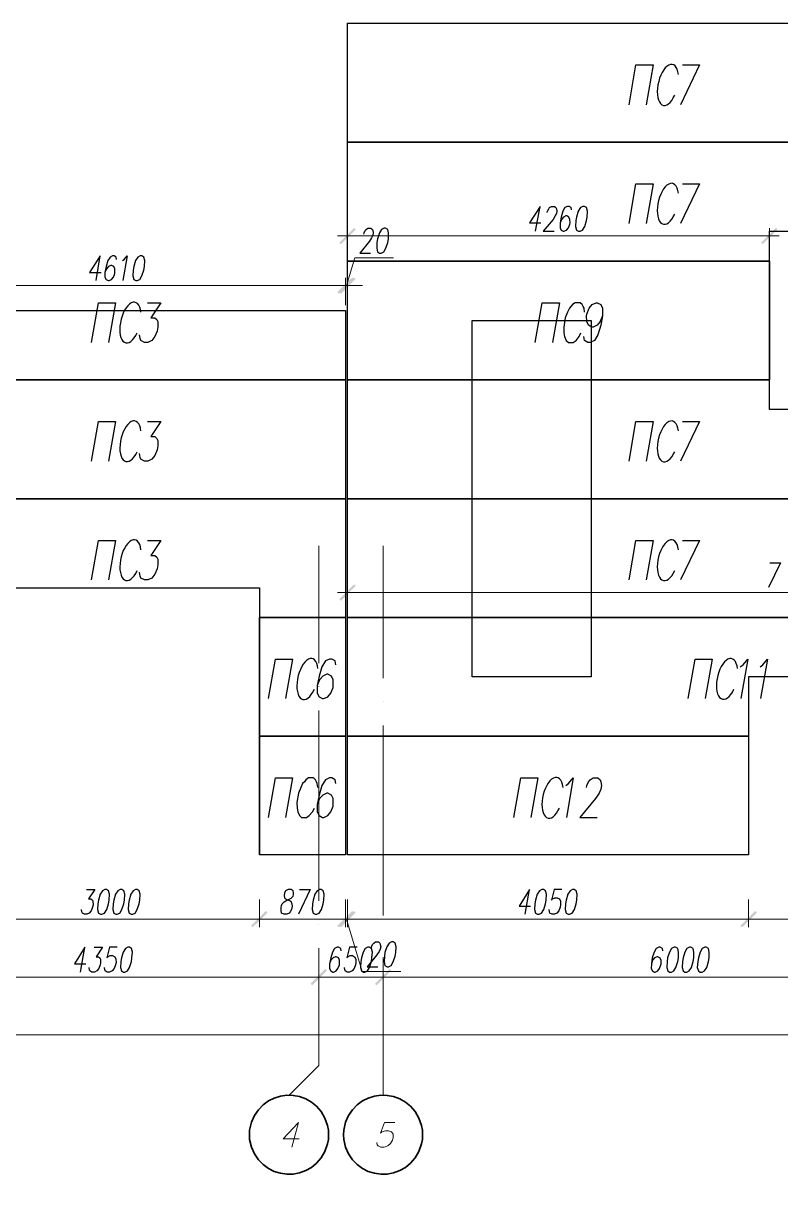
# Model space of a CAD drawing. Header units: millimetres. Extents: x 148937 to 2048786, y 870 to 351006.
# Drawn here: x 521754 to 529402, y 330810 to 342560 of the extents above; entities that cross this region are included whole.
import ezdxf

# ---------------------------------------------------------------- set-up
doc = ezdxf.new("R2010")
doc.units = ezdxf.units.MM
doc.layers.add('PDF _Геометрия', color=7, linetype='Continuous')
doc.layers.add('PDF _Сплошная заливка', color=7, linetype='Continuous', true_color=0x007eff)

msp = doc.modelspace()

# ---------------------------------------------------------------- linework, layer by layer
at = {"layer": 'PDF _Геометрия', "color": 152, "lineweight": 30, "true_color": 0x2776bb}
for points in [[(531378.49961, 342559.59499), (531378.49961, 341358.73566), (525028.33845, 341358.73566), (525028.33845, 342559.59499)], [(529288.27387, 338658.41512), (529288.27387, 340458.62991), (530486.98493, 340458.62991), (530486.98493, 338658.41512)], [(529288.27387, 340157.87785), (529288.27387, 338959.16679), (525028.33821, 338959.16679), (525028.33821, 340157.87785)], [(525006.85543, 339659.48899), (525006.85543, 338959.16679), (520398.90709, 338959.16679), (520398.90709, 339659.48899)], [(525006.85543, 338959.16761), (525006.85543, 337758.30829), (520398.90709, 337758.30829), (520398.90709, 338959.16761)], [(531378.49961, 337758.3068), (531378.49961, 336559.59574), (525028.33845, 336559.59574), (525028.33845, 337758.3068)], [(525006.85543, 336559.59656), (525006.85543, 335358.73723), (524138.97143, 335358.73723), (524138.97143, 336559.59656)], [(525006.85543, 335358.73793), (525006.85543, 334160.02687), (524138.97143, 334160.02687), (524138.97143, 335358.73793)], [(529077.74738, 335358.73793), (529077.74738, 334160.02687), (525028.33821, 334160.02687), (525028.33821, 335358.73793)]]:
    msp.add_lwpolyline(points, close=True, dxfattribs=at)
at = {"layer": 'PDF _Геометрия', "lineweight": 25}
for points in [[(527870.44445, 341736.82584), (527939.18774, 342138.54442), (528113.19418, 342138.54442), (528042.30267, 341736.82584)], [(528409.64952, 342138.54337), (528583.65597, 342138.54337), (528390.31547, 341736.82479)], [(527870.44445, 340538.11329), (527939.18774, 340937.68364), (528113.19418, 340937.68364), (528042.30267, 340538.11329)], [(528409.64952, 340937.68486), (528583.65597, 340937.68486), (528390.31547, 340538.11451)], [(526927.37188, 340460.77665), (526972.48466, 340709.97107), (526865.07327, 340544.55753), (526981.07757, 340544.55753)], [(527045.5258, 340649.82095), (527047.67403, 340662.71032), (527060.56339, 340686.34082), (527069.1563, 340699.23019), (527088.49035, 340709.97133), (527118.56554, 340709.97133), (527131.45491, 340699.23019), (527137.89959, 340686.34082), (527142.19605, 340662.71032), (527137.89959, 340639.07981), (527125.01022, 340615.44931), (527103.52795, 340578.92944), (527004.70947, 340460.77691), (527114.26908, 340460.77691)], [(527290.42253, 340675.60082), (527286.12608, 340699.23133), (527264.6438, 340709.97246), (527249.60621, 340709.97246), (527223.82747, 340699.23133), (527202.3452, 340662.71145), (527185.15938, 340602.56108), (527174.41824, 340544.55893), (527174.41824, 340495.14969), (527185.15938, 340471.51919), (527206.64165, 340460.77805), (527213.08634, 340460.77805), (527238.86507, 340471.51919), (527258.19912, 340495.14969), (527273.23671, 340531.66956), (527275.38494, 340544.55893), (527273.23671, 340578.93057), (527262.49557, 340602.56108), (527241.0133, 340615.45045), (527232.42039, 340615.45045), (527208.78988, 340602.56108), (527187.3076, 340578.93057), (527174.41824, 340544.55893)], [(525193.75456, 340430.7019), (525195.90279, 340443.59127), (525206.64393, 340467.22177), (525217.38506, 340477.96291), (525234.57089, 340490.85228), (525264.64607, 340490.85228), (525279.68367, 340477.96291), (525283.98012, 340467.22177), (525288.27658, 340443.59127), (525283.98012, 340419.96076), (525271.09076, 340394.18203), (525249.60848, 340359.81039), (525152.93823, 340239.50963), (525260.34962, 340239.50963)], [(522489.13272, 339960.24029), (522532.09728, 340209.43471), (522424.68589, 340044.02117), (522540.69019, 340044.02117)], [(522695.36468, 340175.06446), (522693.21645, 340198.69497), (522671.73418, 340209.43611), (522656.69658, 340209.43611), (522630.91785, 340198.69497), (522609.43557, 340162.1751), (522590.10152, 340104.17295), (522579.36038, 340044.02257), (522579.36038, 339996.76156), (522590.10152, 339973.13106), (522611.5838, 339960.24169), (522620.17671, 339960.24169), (522645.95544, 339973.13106), (522665.28949, 339996.76156), (522678.17886, 340031.13321), (522680.32709, 340044.02257), (522680.32709, 340078.39422), (522667.43772, 340104.17295), (522648.10367, 340114.91409), (522639.51076, 340114.91409), (522613.73203, 340104.17295), (522594.39798, 340078.39422), (522579.36038, 340044.02257)], [(522755.51261, 340162.17344), (522772.69843, 340175.0628), (522802.77362, 340209.43445), (522759.80906, 339960.24003)], [(522444.02134, 339337.25478), (522514.91285, 339736.82514), (522686.77107, 339736.82514), (522615.87956, 339337.25478)], [(523009.00628, 339736.82417), (523144.34462, 339736.82417), (523043.37792, 339586.44823), (523082.04602, 339586.44823), (523103.5283, 339567.11419), (523112.12121, 339547.78014), (523114.26943, 339489.77799), (523107.82475, 339451.10989), (523084.19425, 339395.25597), (523054.11906, 339356.58787), (523013.30273, 339337.25382), (522976.78286, 339337.25382), (522942.41122, 339356.58787), (522933.81831, 339375.92192), (522927.37362, 339414.59002)], [(526923.07525, 339337.25478), (526993.96676, 339736.82514), (527167.9732, 339736.82514), (527097.08169, 339337.25478)], [(527421.46565, 339642.30382), (527417.16919, 339680.97191), (527408.57628, 339700.30596), (527397.83514, 339719.64001), (527376.35287, 339736.82584), (527326.94363, 339736.82584), (527299.01667, 339719.64001), (527268.94148, 339680.97191), (527249.60743, 339642.30382), (527225.97693, 339586.4499), (527210.93933, 339489.77965), (527213.08756, 339433.92573), (527217.38401, 339395.25763), (527236.71806, 339356.58953), (527258.20034, 339337.25548), (527307.60958, 339337.25548), (527335.53654, 339356.58953), (527365.61173, 339395.25763), (527384.94578, 339433.92573)], [(527601.91599, 339603.63511), (527578.28548, 339547.78118), (527548.2103, 339509.11309), (527507.39397, 339489.77904), (527494.5046, 339489.77904), (527460.13296, 339509.11309), (527442.94714, 339547.78118), (527440.79891, 339603.63511), (527442.94714, 339622.96915), (527466.57764, 339680.9713), (527498.80106, 339719.6394), (527537.46916, 339736.82522), (527550.35852, 339736.82522), (527584.73017, 339719.6394), (527601.91599, 339680.9713), (527601.91599, 339603.63511), (527584.73017, 339509.11309), (527554.65498, 339414.59107), (527520.28334, 339356.58892), (527479.46701, 339337.25487), (527455.8365, 339337.25487), (527421.46486, 339356.58892), (527415.02018, 339395.25702)], [(522444.02134, 338138.54442), (522514.91285, 338538.11477), (522686.77107, 338538.11477), (522615.87956, 338138.54442)], [(523009.00628, 338538.11381), (523144.34462, 338538.11381), (523043.37792, 338385.58964), (523082.04602, 338385.58964), (523103.5283, 338366.25559), (523112.12121, 338346.92154), (523114.26943, 338291.06762), (523107.82475, 338252.39952), (523084.19425, 338194.39738), (523054.11906, 338157.87751), (523013.30273, 338138.54346), (522976.78286, 338138.54346), (522942.41122, 338157.87751), (522933.81831, 338175.06333), (522927.37362, 338213.73143)], [(527870.44445, 338138.54442), (527939.18774, 338538.11477), (528113.19418, 338538.11477), (528042.30267, 338138.54442)], [(528409.64952, 338538.11381), (528583.65597, 338538.11381), (528390.31547, 338138.54346)], [(522444.02134, 336937.68373), (522514.91285, 337337.25408), (522686.77107, 337337.25408), (522615.87956, 336937.68373)], [(523009.00628, 337337.25531), (523144.34462, 337337.25531), (523043.37792, 337184.73114), (523082.04602, 337184.73114), (523103.5283, 337167.54532), (523112.12121, 337148.21127), (523114.26943, 337090.20912), (523107.82475, 337051.54102), (523084.19425, 336995.6871), (523054.11906, 336957.019), (523013.30273, 336937.68495), (522976.78286, 336937.68495), (522942.41122, 336957.019), (522933.81831, 336976.35305), (522927.37362, 337015.02115)], [(527870.44445, 336937.68373), (527939.18774, 337337.25408), (528113.19418, 337337.25408), (528042.30267, 336937.68373)], [(528409.64952, 337337.25531), (528583.65597, 337337.25531), (528390.31547, 336937.68495)], [(529292.57015, 337109.54369), (529399.98153, 337109.54369), (529279.68078, 336860.34928)], [(524231.344, 335738.97336), (524300.08729, 336138.54372), (524474.09373, 336138.54372), (524403.20222, 335738.97336)], [(524910.18693, 336080.54078), (524903.74224, 336119.20888), (524869.3706, 336138.54293), (524845.7401, 336138.54293), (524804.92377, 336119.20888), (524770.55213, 336061.20673), (524740.47694, 335966.68471), (524723.29112, 335872.1627), (524723.29112, 335794.8265), (524740.47694, 335756.1584), (524774.84858, 335738.97258), (524787.73795, 335738.97258), (524828.55427, 335756.1584), (524858.62946, 335794.8265), (524882.25997, 335852.82865), (524884.4082, 335872.1627), (524882.25997, 335928.01662), (524865.07415, 335966.68471), (524830.7025, 335986.01876), (524817.81314, 335986.01876), (524779.14504, 335966.68471), (524746.92162, 335928.01662), (524723.29112, 335872.1627)], [(528467.65149, 335738.97336), (528538.54301, 336138.54372), (528710.40123, 336138.54372), (528639.50971, 335738.97336)], [(528993.96772, 336061.20752), (529021.89468, 336080.54157), (529069.15569, 336138.54372), (529000.4124, 335738.97336)], [(529193.75351, 336061.20752), (529221.68047, 336080.54157), (529268.94148, 336138.54372), (529198.04997, 335738.97336)], [(524231.344, 334538.11267), (524300.08729, 334937.68303), (524474.09373, 334937.68303), (524403.20222, 334538.11267)], [(524729.7344, 334843.16171), (524723.28972, 334881.82981), (524714.69681, 334899.01563), (524706.1039, 334918.34968), (524684.62162, 334937.68373), (524635.21238, 334937.68373), (524607.28542, 334918.34968), (524592.24783, 334899.01563), (524575.06201, 334881.82981), (524555.72796, 334843.16171), (524534.24568, 334785.15956), (524517.05986, 334690.63754), (524519.20809, 334632.63539), (524525.65277, 334596.11552), (524542.83859, 334557.44742), (524564.32087, 334538.11337), (524613.7301, 334538.11337), (524641.65707, 334557.44742), (524673.88048, 334596.11552), (524693.21453, 334632.63539)], [(524910.18693, 334881.83042), (524903.74224, 334918.35029), (524869.3706, 334937.68434), (524845.7401, 334937.68434), (524804.92377, 334918.35029), (524770.55213, 334862.49637), (524740.47694, 334765.82612), (524723.29112, 334671.3041), (524723.29112, 334596.11613), (524740.47694, 334557.44803), (524774.84858, 334538.11399), (524787.73795, 334538.11399), (524828.55427, 334557.44803), (524858.62946, 334596.11613), (524882.25997, 334651.97005), (524884.4082, 334671.3041), (524882.25997, 334729.30625), (524865.07415, 334765.82612), (524830.7025, 334785.16017), (524817.81314, 334785.16017), (524779.14504, 334765.82612), (524746.92162, 334729.30625), (524723.29112, 334671.3041)], [(526706.10433, 334538.11267), (526776.99585, 334937.68303), (526948.85406, 334937.68303), (526880.11078, 334538.11267)], [(527232.42056, 334862.49716), (527260.34752, 334881.83121), (527307.60853, 334937.68513), (527238.86524, 334538.11477)], [(527440.79891, 334843.16171), (527442.94714, 334862.49576), (527462.28119, 334899.01563), (527479.46701, 334918.34968), (527507.39397, 334937.68373), (527556.80321, 334937.68373), (527578.28548, 334918.34968), (527586.87839, 334899.01563), (527593.32308, 334862.49576), (527584.73017, 334823.82766), (527567.54435, 334785.15956), (527531.02447, 334729.30564), (527374.20385, 334538.11337), (527548.2103, 334538.11337)], [(522392.4616, 333812.01284), (522478.39071, 333812.01284), (522413.94388, 333717.49082), (522437.57438, 333717.49082), (522452.61198, 333704.60146), (522456.90843, 333693.86032), (522459.05666, 333657.34045), (522454.76021, 333633.70994), (522439.72261, 333597.19007), (522420.38856, 333573.55957), (522394.60983, 333562.81843), (522373.12755, 333562.81843), (522351.64528, 333573.55957), (522345.20059, 333586.44893), (522340.90414, 333610.07944)], [(524480.53911, 333799.12348), (524459.05684, 333812.01284), (524428.98165, 333812.01284), (524403.20291, 333799.12348), (524390.31355, 333775.49297), (524388.16532, 333751.86247), (524390.31355, 333728.23196), (524403.20291, 333717.49082), (524433.2781, 333704.60146), (524454.76038, 333693.86032), (524465.50152, 333668.08159), (524469.79797, 333644.45108), (524463.35329, 333610.07944), (524450.46392, 333586.44893), (524439.72279, 333573.55957), (524416.09228, 333562.81843), (524383.86887, 333562.81843), (524362.38659, 333573.55957)], [(524544.98559, 333812.01284), (524652.39698, 333812.01284), (524532.09623, 333562.81843)], [(526822.10863, 333562.81843), (526867.22141, 333812.01284), (526759.81003, 333644.45108), (526875.81432, 333644.45108)], [(527191.60371, 333812.01284), (527114.26751, 333812.01284), (527088.48878, 333704.60146), (527097.08169, 333717.49082), (527122.86042, 333728.23196), (527146.49093, 333728.23196), (527167.9732, 333717.49082), (527178.71434, 333693.86032), (527178.71434, 333657.34045), (527176.56612, 333633.70994), (527161.52852, 333597.19007), (527142.19447, 333573.55957), (527116.41574, 333562.81843), (527092.78523, 333562.81843), (527071.30296, 333573.55957), (527067.0065, 333586.44893), (527062.71005, 333610.07944)], [(522332.31402, 332976.352), (522377.4268, 333227.69464), (522270.01542, 333060.13288), (522386.01972, 333060.13288)], [(522469.79902, 333227.69464), (522555.72813, 333227.69464), (522491.2813, 333131.0244), (522514.9118, 333131.0244), (522527.80117, 333120.28326), (522534.24585, 333107.39389), (522534.24585, 333073.02225), (522532.09763, 333049.39174), (522517.06003, 333012.87187), (522497.72598, 332989.24137), (522471.94725, 332976.352), (522448.31675, 332976.352), (522426.83447, 332989.24137), (522422.53801, 332999.98251), (522418.24156, 333023.61301)], [(522701.80692, 333227.69464), (522624.47072, 333227.69464), (522598.69199, 333120.28326), (522607.2849, 333131.0244), (522633.06363, 333143.91376), (522656.69413, 333143.91376), (522678.17641, 333131.0244), (522688.91755, 333107.39389), (522691.06578, 333073.02225), (522686.76932, 333049.39174), (522671.73173, 333012.87187), (522652.39768, 332989.24137), (522626.61895, 332976.352), (522602.98844, 332976.352), (522581.50616, 332989.24137), (522577.20971, 332999.98251), (522572.91325, 333023.61301)], [(524963.89262, 333191.17407), (524959.59617, 333214.80458), (524938.11389, 333227.69394), (524923.07629, 333227.69394), (524897.29756, 333214.80458), (524875.81528, 333178.28471), (524858.62946, 333120.28256), (524847.88832, 333060.13218), (524847.88832, 333012.87117), (524858.62946, 332989.24067), (524880.11174, 332976.3513), (524886.55642, 332976.3513), (524912.33516, 332989.24067), (524931.6692, 333012.87117), (524946.7068, 333049.39104), (524948.85503, 333060.13218), (524946.7068, 333096.65205), (524935.96566, 333120.28256), (524914.48338, 333131.0237), (524905.89047, 333131.0237), (524882.25997, 333120.28256), (524860.77769, 333096.65205), (524847.88832, 333060.13218)], [(525125.0097, 333227.69464), (525047.6735, 333227.69464), (525019.74654, 333120.28326), (525030.48768, 333131.0244), (525056.26641, 333143.91376), (525079.89692, 333143.91376), (525099.23097, 333131.0244), (525112.12033, 333107.39389), (525112.12033, 333073.02225), (525107.82388, 333049.39174), (525094.93451, 333012.87187), (525075.60046, 332989.24137), (525049.82173, 332976.352), (525026.19122, 332976.352), (525004.70895, 332989.24137), (525000.41249, 332999.98251), (524996.11604, 333023.61301)], [(525268.94165, 333223.39836), (525271.08988, 333234.1395), (525281.83102, 333257.77001), (525292.57216, 333270.65937), (525309.75798, 333281.40051), (525339.83317, 333281.40051), (525354.87076, 333270.65937), (525359.16722, 333257.77001), (525363.46367, 333234.1395), (525359.16722, 333210.509), (525346.27785, 333186.87849), (525324.79558, 333150.35862), (525225.9771, 333032.2061), (525335.53671, 333032.2061)], [(528212.01187, 333191.17407), (528207.71542, 333214.80458), (528186.23314, 333227.69394), (528171.19555, 333227.69394), (528145.41681, 333214.80458), (528123.93454, 333178.28471), (528104.60049, 333120.28256), (528096.00758, 333060.13218), (528093.85935, 333012.87117), (528106.74871, 332989.24067), (528126.08276, 332976.3513), (528134.67567, 332976.3513), (528160.45441, 332989.24067), (528179.78846, 333012.87117), (528192.67782, 333049.39104), (528194.82605, 333060.13218), (528194.82605, 333096.65205), (528181.93668, 333120.28256), (528162.60263, 333131.0237), (528154.00972, 333131.0237), (528128.23099, 333120.28256), (528108.89694, 333096.65205), (528096.00758, 333060.13218)]]:
    msp.add_lwpolyline(points, dxfattribs=at)
at = {"layer": 'PDF _Геометрия', "color": 152, "lineweight": 30, "true_color": 0x2776bb}
for points in [[(529288.27387, 340157.87716), (525028.33821, 340157.87716), (525028.33821, 341358.73648), (531378.49947, 341358.73648), (531378.49947, 340157.87716), (530486.98493, 340157.87716)], [(530486.98642, 338959.16679), (531378.50092, 338959.16679), (531378.50092, 337758.30746), (525028.33955, 337758.30746), (525028.33955, 338959.16679), (529288.27535, 338959.16679)], [(521137.89959, 336559.59574), (520398.90929, 336559.59574), (520398.90929, 337758.3068), (525006.85763, 337758.3068), (525006.85763, 336559.59574), (524138.9737, 336559.59574)], [(521137.89959, 334160.02687), (521137.89959, 336858.20091), (524138.9737, 336858.20091), (524138.9737, 334160.02687)], [(529077.74738, 335358.73723), (525028.33821, 335358.73723), (525028.33821, 336559.59656), (532287.19954, 336559.59656), (532287.19954, 335358.73723), (530388.16621, 335358.73723)], [(530388.16759, 334160.02687), (530388.16759, 335958.0935), (529077.74876, 335958.0935), (529077.74876, 334160.02687)]]:
    msp.add_lwpolyline(points, dxfattribs=at)
at = {"layer": 'PDF _Геометрия', "lineweight": 25}
for points in [[(527404.27834, 340709.97107), (527380.64784, 340699.22993), (527357.01733, 340662.71006), (527339.83151, 340602.55968), (527333.38683, 340568.18804), (527331.2386, 340508.03766), (527339.83151, 340471.51779), (527361.31379, 340460.77665), (527376.35138, 340460.77665), (527402.13011, 340471.51779), (527423.61239, 340508.03766), (527440.79821, 340568.18804), (527447.24289, 340602.55968), (527451.53935, 340662.71006), (527440.79821, 340699.22993), (527419.31593, 340709.97107)], [(525397.83444, 340490.85201), (525372.05571, 340477.96265), (525350.57343, 340443.591), (525331.23938, 340383.44063), (525324.7947, 340346.92076), (525322.64647, 340288.91861), (525331.23938, 340252.39874), (525352.72166, 340239.50937), (525367.75926, 340239.50937), (525393.53799, 340252.39874), (525415.02027, 340288.91861), (525434.35431, 340346.92076), (525440.799, 340383.44063), (525442.94723, 340443.591), (525434.35431, 340477.96265), (525412.87204, 340490.85201)], [(522933.81481, 340209.43471), (522910.18431, 340198.69357), (522886.5538, 340162.1737), (522869.36798, 340104.17155), (522862.9233, 340067.65168), (522860.77507, 340007.5013), (522869.36798, 339973.12966), (522890.85026, 339960.24029), (522905.88785, 339960.24029), (522931.66658, 339973.12966), (522953.14886, 340007.5013), (522970.33468, 340067.65168), (522976.77936, 340104.17155), (522981.07582, 340162.1737), (522970.33468, 340198.69357), (522951.00063, 340209.43471)], [(522579.36073, 333812.01284), (522553.582, 333799.12348), (522532.09972, 333764.75183), (522512.76568, 333704.60146), (522506.32099, 333668.08159), (522504.17276, 333610.07944), (522512.76568, 333573.55957), (522534.24795, 333562.81843), (522549.28555, 333562.81843), (522575.06428, 333573.55957), (522596.54656, 333610.07944), (522615.88061, 333668.08159), (522622.32529, 333704.60146), (522624.47352, 333764.75183), (522615.88061, 333799.12348), (522594.39833, 333812.01284)], [(522734.03121, 333812.01284), (522708.25247, 333799.12348), (522686.7702, 333764.75183), (522667.43615, 333704.60146), (522660.99146, 333668.08159), (522658.84324, 333610.07944), (522667.43615, 333573.55957), (522688.91842, 333562.81843), (522703.95602, 333562.81843), (522729.73475, 333573.55957), (522751.21703, 333610.07944), (522770.55108, 333668.08159), (522776.99576, 333704.60146), (522779.14399, 333764.75183), (522770.55108, 333799.12348), (522749.0688, 333812.01284)], [(522888.70168, 333812.01284), (522862.92295, 333799.12348), (522841.44067, 333764.75183), (522822.10662, 333704.60146), (522815.66194, 333668.08159), (522813.51371, 333610.07944), (522822.10662, 333573.55957), (522843.5889, 333562.81843), (522860.77472, 333562.81843), (522884.40522, 333573.55957), (522905.8875, 333610.07944), (522925.22155, 333668.08159), (522931.66623, 333704.60146), (522933.81446, 333764.75183), (522925.22155, 333799.12348), (522903.73927, 333812.01284)], [(524744.77357, 333812.01284), (524721.14306, 333799.12348), (524699.66079, 333764.75183), (524680.32674, 333704.60146), (524673.88205, 333668.08159), (524671.73383, 333610.07944), (524680.32674, 333573.55957), (524701.80901, 333562.81843), (524716.84661, 333562.81843), (524742.62534, 333573.55957), (524764.10762, 333610.07944), (524783.44167, 333668.08159), (524789.88635, 333704.60146), (524792.03458, 333764.75183), (524783.44167, 333799.12348), (524761.95939, 333812.01284)], [(526989.66978, 333812.01284), (526966.03927, 333799.12348), (526942.40877, 333764.75183), (526925.22295, 333704.60146), (526918.77827, 333668.08159), (526916.63004, 333610.07944), (526925.22295, 333573.55957), (526946.70523, 333562.81843), (526961.74282, 333562.81843), (526987.52155, 333573.55957), (527009.00383, 333610.07944), (527026.18965, 333668.08159), (527032.63433, 333704.60146), (527036.93079, 333764.75183), (527026.18965, 333799.12348), (527006.8556, 333812.01284)], [(527299.01509, 333812.01284), (527275.38459, 333799.12348), (527251.75408, 333764.75183), (527234.56826, 333704.60146), (527228.12358, 333668.08159), (527225.97535, 333610.07944), (527234.56826, 333573.55957), (527256.05054, 333562.81843), (527271.08813, 333562.81843), (527296.86687, 333573.55957), (527318.34914, 333610.07944), (527337.68319, 333668.08159), (527341.97965, 333704.60146), (527346.2761, 333764.75183), (527335.53497, 333799.12348), (527316.20092, 333812.01284)], [(522809.2183, 333227.69464), (522785.5878, 333214.80528), (522764.10552, 333178.28541), (522744.77147, 333120.28326), (522738.32679, 333083.76339), (522736.17856, 333023.61301), (522744.77147, 332989.24137), (522766.25375, 332976.352), (522781.29134, 332976.352), (522807.07007, 332989.24137), (522828.55235, 333023.61301), (522847.8864, 333083.76339), (522852.18286, 333120.28326), (522856.47931, 333178.28541), (522845.73817, 333214.80528), (522826.40412, 333227.69464)], [(525232.42108, 333227.69464), (525206.64235, 333214.80528), (525185.16007, 333178.28541), (525167.97425, 333120.28326), (525161.52957, 333083.76339), (525159.38134, 333023.61301), (525167.97425, 332989.24137), (525189.45653, 332976.352), (525204.49412, 332976.352), (525230.27286, 332989.24137), (525251.75513, 333023.61301), (525268.94096, 333083.76339), (525275.38564, 333120.28326), (525279.68209, 333178.28541), (525268.94096, 333214.80528), (525247.45868, 333227.69464)], [(525473.02154, 333281.40034), (525447.24281, 333270.6592), (525425.76053, 333234.13933), (525406.42648, 333173.98895), (525399.9818, 333139.61731), (525397.83357, 333079.46693), (525406.42648, 333042.94706), (525427.90876, 333032.20592), (525442.94635, 333032.20592), (525468.72508, 333042.94706), (525490.20736, 333079.46693), (525509.54141, 333139.61731), (525515.98609, 333173.98895), (525518.13432, 333234.13933), (525509.54141, 333270.6592), (525488.05913, 333281.40034)], [(528325.86768, 333227.69464), (528300.08895, 333214.80528), (528278.60667, 333178.28541), (528259.27262, 333120.28326), (528254.97616, 333083.76339), (528250.67971, 333023.61301), (528261.42085, 332989.24137), (528280.7549, 332976.352), (528297.94072, 332976.352), (528321.57122, 332989.24137), (528343.0535, 333023.61301), (528362.38755, 333083.76339), (528368.83223, 333120.28326), (528370.98046, 333178.28541), (528362.38755, 333214.80528), (528340.90527, 333227.69464)], [(528480.54034, 333227.69464), (528454.7616, 333214.80528), (528433.27933, 333178.28541), (528416.0935, 333120.28326), (528409.64882, 333083.76339), (528405.35237, 333023.61301), (528416.0935, 332989.24137), (528435.42755, 332976.352), (528452.61338, 332976.352), (528476.24388, 332989.24137), (528499.87439, 333023.61301), (528517.06021, 333083.76339), (528523.50489, 333120.28326), (528525.65312, 333178.28541), (528517.06021, 333214.80528), (528495.57793, 333227.69464)], [(528635.21299, 333227.69464), (528609.43426, 333214.80528), (528587.95198, 333178.28541), (528570.76616, 333120.28326), (528564.32148, 333083.76339), (528560.02502, 333023.61301), (528570.76616, 332989.24137), (528590.10021, 332976.352), (528607.28603, 332976.352), (528630.91654, 332989.24137), (528654.54704, 333023.61301), (528671.73286, 333083.76339), (528678.17755, 333120.28326), (528680.32578, 333178.28541), (528671.73286, 333214.80528), (528650.25059, 333227.69464)]]:
    msp.add_lwpolyline(points, close=True, dxfattribs=at)
at = {"layer": 'PDF _Геометрия', "color": 150, "lineweight": 9, "true_color": 0x007eff}
for points in [[(524927.37205, 340411.36864), (529387.09271, 340411.36864)], [(525028.33683, 340209.43471), (525028.33683, 340490.85254)], [(529288.27387, 340209.43471), (529288.27387, 340490.85254)], [(525017.59831, 339910.83228), (525101.37919, 340190.10188), (525492.35664, 340190.10188)], [(525028.33683, 339711.04649), (525028.33683, 339990.31609)], [(520297.93958, 339910.83228), (525107.82129, 339910.83228)], [(525006.85543, 339910.83228), (524858.62771, 339910.83228)], [(525006.85543, 339910.83228), (525028.3377, 339910.83228), (525006.85543, 339910.83228)], [(525028.33683, 339910.83228), (525178.71277, 339910.83228)], [(525028.33683, 336611.15329), (525028.33683, 336890.42289)], [(524927.37205, 336810.93908), (532388.16707, 336810.93908)], [(521039.08077, 333511.26228), (524237.79169, 333511.26228)], [(524038.007, 333511.26228), (525107.82437, 333511.26228)], [(525006.85543, 333511.26228), (524858.62771, 333511.26228)], [(524927.37205, 333511.26228), (529176.56646, 333511.26228)], [(525006.85543, 333511.26228), (525028.3377, 333511.26228), (525006.85543, 333511.26228)], [(525017.59831, 333511.26228), (525176.56716, 332982.79826), (525567.54461, 332982.79826)], [(525028.33683, 333511.26228), (525178.71277, 333511.26228)], [(528976.78041, 333511.26228), (530486.98449, 333511.26228)]]:
    msp.add_lwpolyline(points, dxfattribs=at)
for points in [[(525006.85543, 339990.31609), (525006.85543, 339711.04649)], [(524138.97178, 333431.77628), (524138.97178, 333711.04588)], [(525006.85543, 333431.77628), (525006.85543, 333711.04588)], [(525028.33683, 333431.77628), (525028.33683, 333711.04588)], [(529077.74738, 333431.77628), (529077.74738, 333711.04588)]]:
    msp.add_lwpolyline(points, close=True, dxfattribs=at)
at = {"layer": 'PDF _Геометрия', "color": 1, "lineweight": 30}
msp.add_lwpolyline([(526287.19949, 335958.0924), (526287.19949, 339558.52197), (527488.05882, 339558.52197), (527488.05882, 335958.0924)], close=True, dxfattribs=at)
at = {"layer": 'PDF _Геометрия', "color": 252, "lineweight": 5, "true_color": 0x989898}
for points in [[(524738.32696, 337281.40147), (524738.32696, 336097.72797)], [(525387.09156, 337281.40147), (525387.09156, 335947.35214)], [(524738.32696, 335859.27359), (524738.32696, 335861.42182)], [(525387.09156, 335708.89721), (525387.09156, 335711.04544)], [(524738.32696, 335618.67314), (524738.32696, 333698.1576)], [(525387.09156, 335468.29676), (525387.09156, 333547.78122)], [(524738.32696, 333457.55658), (524738.32696, 333459.70481)], [(525387.09156, 333309.32835), (525387.09156, 333311.47657)], [(524738.32696, 333219.10208), (524738.32696, 332035.42858), (524437.57508, 331734.67677)], [(525387.09156, 333068.72571), (525387.09156, 331734.67637)]]:
    msp.add_lwpolyline(points, dxfattribs=at)
at = {"layer": 'PDF _Геометрия', "color": 222, "lineweight": 9, "true_color": 0xdd00a5}
for points in [[(524738.32696, 332847.45808), (524738.32696, 333126.72768)], [(525387.09156, 332847.45808), (525387.09156, 333126.72768)]]:
    msp.add_lwpolyline(points, close=True, dxfattribs=at)
for points in [[(520287.20107, 332926.94189), (524837.14743, 332926.94189)], [(524637.36218, 332926.94189), (525488.06036, 332926.94189)], [(525288.27273, 332926.94189), (531488.05805, 332926.94189)], [(510289.34964, 332342.62588), (555485.91126, 332342.62588)]]:
    msp.add_lwpolyline(points, dxfattribs=at)
at = {"layer": 'PDF _Геометрия', "color": 5, "lineweight": 35}
for points in [[(524040.15331, 331382.36756), (524038.00508, 331335.10655), (524040.15331, 331287.84554)], [(524826.40465, 331242.73276), (524834.99756, 331287.84554), (524837.14579, 331335.10655), (524834.99756, 331382.36756), (524826.40465, 331427.48035)], [(524989.67065, 331382.36756), (524987.52243, 331335.10655), (524989.67065, 331287.84554)], [(525775.922, 331242.73276), (525784.51491, 331287.84554), (525786.66313, 331335.10655), (525784.51491, 331382.36756), (525775.922, 331427.48035)]]:
    msp.add_lwpolyline(points, dxfattribs=at)
at = {"layer": 'PDF _Геометрия', "color": 252, "lineweight": 15, "true_color": 0x989898}
for points in [[(524465.50169, 331210.50865), (524532.09675, 331459.70306), (524379.57258, 331292.1413), (524540.68966, 331292.1413)], [(525507.39178, 331459.70306), (525402.12863, 331459.70306), (525361.3123, 331352.29168), (525376.34989, 331365.18104), (525410.72154, 331375.92218), (525442.94495, 331375.92218), (525473.02014, 331365.18104), (525488.05773, 331341.55054), (525488.05773, 331305.03067), (525481.61305, 331281.40016), (525462.279, 331244.88029), (525434.35204, 331221.24979), (525397.83217, 331210.50865), (525365.60876, 331210.50865), (525337.68179, 331221.24979), (525329.08888, 331234.13915), (525324.79243, 331257.76966)]]:
    msp.add_lwpolyline(points, dxfattribs=at)
at = {"layer": 'PDF _Геометрия', "lineweight": 25}
for centre, major_axis, ratio, start_param, end_param in [((528263.30947, 341937.11823), (-47.19276, -206.57464), 0.4662240876, 2.2055022036, 7.4378147099), ((528263.13726, 340736.97244), (-47.05722, -205.44671), 0.4717172463, 2.2180773576, 7.4323790724), ((522836.55519, 339537.10493), (-47.48979, -204.47408), 0.4733383822, 2.217175483, 7.4379813183), ((522837.09405, 338338.01295), (-46.50599, -204.83205), 0.472526215, 2.2157141365, 7.4263737601), ((528263.13726, 338337.40139), (-47.05763, -205.44851), 0.4717172463, 2.2180773378, 7.4323790701), ((522837.09405, 337137.15445), (-46.50618, -204.83284), 0.4725262149, 2.2157141334, 7.4263737648), ((528263.51936, 337137.15447), (-46.50642, -204.83391), 0.4725262149, 2.2157140714, 7.4263736843), ((524624.21121, 335937.11544), (-47.19166, -206.56984), 0.4662240876, 2.2055022023, 7.437814637), ((528860.66049, 335938.34814), (-46.25291, -204.8703), 0.4723565146, 2.2035425126, 7.4262329518), ((527099.17923, 334737.58341), (-46.50675, -204.83539), 0.4725262149, 2.2157140656, 7.4263736996)]:
    msp.add_ellipse(centre, major_axis=major_axis, ratio=ratio, start_param=start_param, end_param=end_param, dxfattribs=at)
msp.add_open_spline([(524362.38659, 333573.55957), (524320.13811, 333752.90078), (524514.48111, 333666.00497), (524480.53911, 333799.12348)], degree=3, dxfattribs=at)
at = {"layer": 'PDF _Геометрия', "color": 5, "lineweight": 35}
for points in [[(524826.40465, 331427.48035), (524708.71757, 331860.38403), (524108.46698, 331825.1173), (524040.15331, 331382.36756)], [(525775.922, 331427.48035), (525658.23492, 331860.38403), (525057.98433, 331825.1173), (524989.67065, 331382.36756)], [(524040.15331, 331287.84554), (524108.46698, 330845.09581), (524708.71757, 330809.82907), (524826.40465, 331242.73276)], [(524989.67065, 331287.84554), (525057.98433, 330845.09581), (525658.23492, 330809.82907), (525775.922, 331242.73276)]]:
    msp.add_open_spline(points, degree=3, dxfattribs=at)
at = {"layer": 'PDF _Сплошная заливка', "lineweight": 9, "transparency": 33554559}
for points in [[(525094.93573, 340493.00234), (524961.74562, 340327.58881), (524944.55979, 340342.6264)], [(525109.97053, 340477.96317), (525094.93294, 340493.00077), (524961.74282, 340327.58723)], [(529204.49421, 340342.62596), (529219.53181, 340327.58837), (529354.87015, 340493.0019)], [(529219.53119, 340327.5868), (529354.86954, 340493.00033), (529369.90713, 340477.96274)], [(524925.2261, 339844.23556), (524940.26369, 339827.04974), (525075.60203, 339992.46327)], [(524925.2261, 339844.23556), (524940.26369, 339827.04974), (525075.60203, 339992.46327)], [(524940.26089, 339827.05044), (525075.59924, 339992.46397), (525090.63683, 339977.42638)], [(524940.26089, 339827.05044), (525075.59924, 339992.46397), (525090.63683, 339977.42638)], [(525094.93573, 339992.4638), (524961.74562, 339827.05026), (524944.55979, 339844.23608)], [(525109.97053, 339977.42681), (525094.93294, 339992.46441), (524961.74282, 339827.05087)], [(524205.56632, 333595.04193), (524070.22797, 333429.6284), (524055.19038, 333444.66599)], [(524055.19212, 333444.66556), (524070.22972, 333429.62796), (524205.56806, 333595.0415)], [(524070.22692, 333429.62857), (524205.56527, 333595.04211), (524220.60286, 333577.85629)], [(524220.60548, 333577.85681), (524205.56789, 333595.04263), (524070.22954, 333429.6291)], [(524925.2261, 333444.66556), (524940.26369, 333429.62796), (525075.60203, 333595.0415)], [(524925.2261, 333444.66556), (524940.26369, 333429.62796), (525075.60203, 333595.0415)], [(524940.26089, 333429.62857), (525075.59924, 333595.04211), (525090.63683, 333577.85629)], [(524940.26089, 333429.62857), (525075.59924, 333595.04211), (525090.63683, 333577.85629)], [(525094.93573, 333595.04193), (524961.74562, 333429.6284), (524944.55979, 333444.66599)], [(525094.93573, 333595.04193), (524961.74562, 333429.6284), (524944.55979, 333444.66599)], [(525109.97053, 333577.85681), (525094.93294, 333595.04263), (524961.74282, 333429.6291)], [(525109.97053, 333577.85681), (525094.93294, 333595.04263), (524961.74282, 333429.6291)], [(528993.96772, 333444.66556), (529011.15354, 333429.62796), (529144.34366, 333595.0415)], [(529144.3441, 333595.04193), (529011.15398, 333429.6284), (528993.96816, 333444.66599)], [(529011.15284, 333429.62857), (529144.34296, 333595.04211), (529161.52878, 333577.85629)], [(529161.52922, 333577.85681), (529144.3434, 333595.04263), (529011.15328, 333429.6291)]]:
    msp.add_solid(points, dxfattribs=at)
at = {"layer": 'PDF _Сплошная заливка', "lineweight": 25, "transparency": 33554559}
for points in [[(525094.93573, 336892.5706), (524961.74562, 336727.15706), (524944.55979, 336744.34288)], [(525109.97053, 336877.53361), (525094.93294, 336892.57121), (524961.74282, 336727.15767)]]:
    msp.add_solid(points, dxfattribs=at)
at = {"layer": 'PDF _Сплошная заливка', "color": 222, "lineweight": 9, "true_color": 0xdd00a5, "transparency": 33554559}
for points in [[(524804.9215, 333010.72373), (524671.73138, 332843.16197), (524654.54556, 332860.34779)], [(524654.54731, 332860.34736), (524671.73313, 332843.16153), (524804.92325, 333010.7233)], [(524671.73243, 332843.16223), (524804.92255, 333010.72399), (524819.96014, 332993.53817)], [(524819.96066, 332993.53861), (524804.92307, 333010.72443), (524671.73295, 332843.16267)], [(525305.45785, 332860.34736), (525320.49545, 332843.16153), (525455.83379, 333010.7233)], [(525455.83642, 333010.72373), (525320.49807, 332843.16197), (525305.46048, 332860.34779)], [(525320.49702, 332843.16223), (525455.83537, 333010.72399), (525470.87296, 332993.53817)], [(525470.87558, 332993.53861), (525455.83799, 333010.72443), (525320.49964, 332843.16267)]]:
    msp.add_solid(points, dxfattribs=at)

doc.saveas('drawing.dxf')
